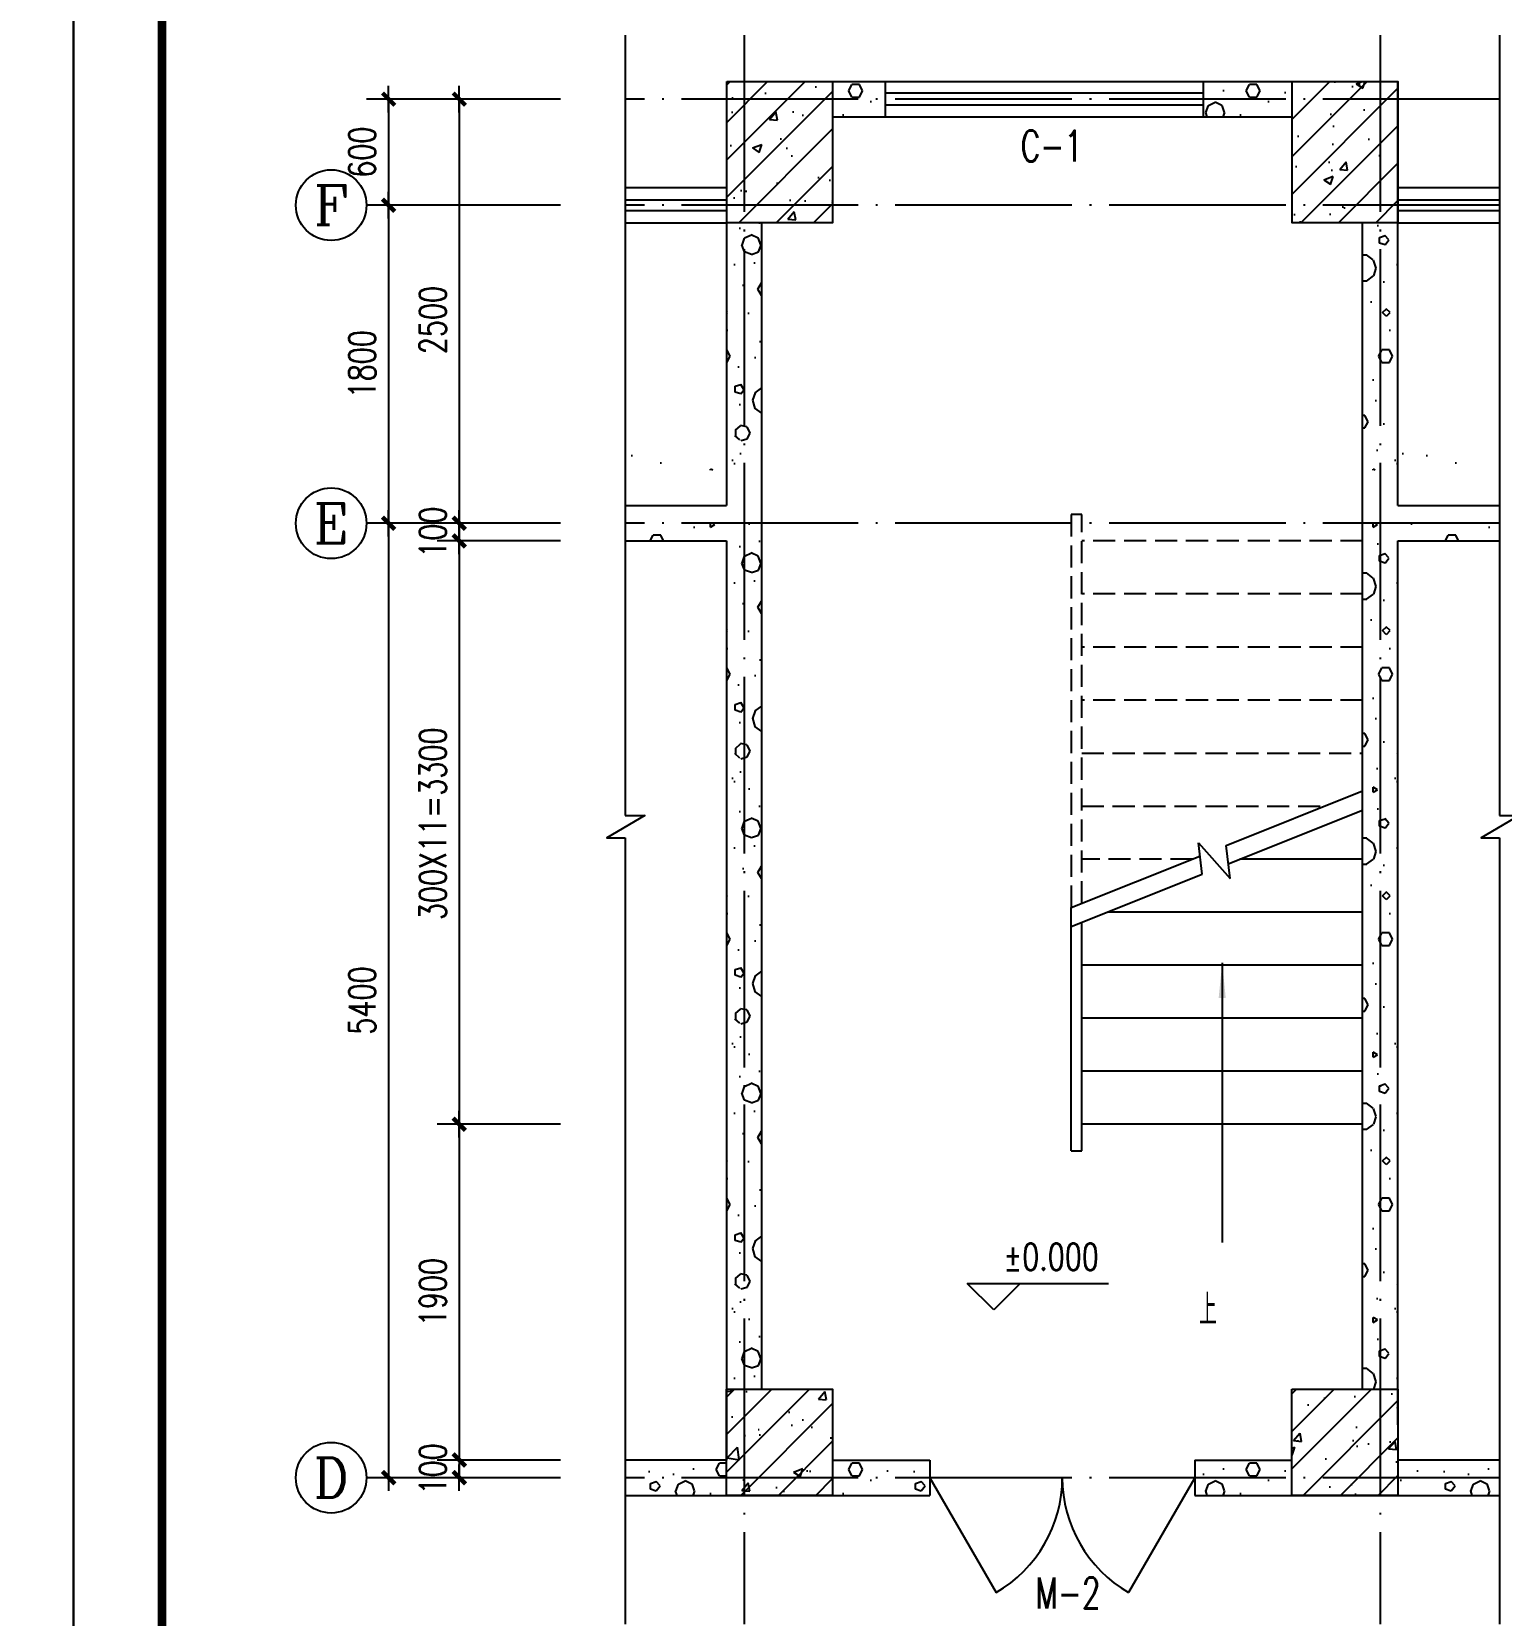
# Model space of a CAD drawing. Extents: x -105837 to 547563, y 466041 to 508041.
# Drawn here: x 309488 to 326126, y 480119 to 498039 of the extents above; entities that cross this region are included whole.
import ezdxf
from ezdxf.enums import TextEntityAlignment as Align

# ---------------------------------------------------------------- set-up
doc = ezdxf.new("R2010")
doc.units = 0
doc.header["$LTSCALE"] = 1000
doc.header["$MEASUREMENT"] = 0
doc.linetypes.add('DASH', pattern=[0.35, 0.25, -0.1])
doc.linetypes.add('DOTE', pattern=[2.42, 2, -0.2, 0.02, -0.2])
doc.layers.get('0').update_dxf_attribs({"linetype": 'CONTINUOUS'})
doc.layers.get('DEFPOINTS').update_dxf_attribs({"linetype": 'CONTINUOUS'})
for name, color, linetype in [('AXIS', 3, 'CONTINUOUS'), ('AXIS_TEXT', 7, 'CONTINUOUS'), ('DOTE', 1, 'DOTE'), ('PUB_DIM', 3, 'CONTINUOUS'), ('PUB_TITLE', 4, 'CONTINUOUS'), ('STAIR', 2, 'CONTINUOUS'), ('S详图索引', 7, 'CONTINUOUS'), ('t-填充', 8, 'CONTINUOUS'), ('WALL', 255, 'CONTINUOUS'), ('WINDOW', 4, 'CONTINUOUS'), ('WINDOW_TEXT', 7, 'CONTINUOUS'), ('门窗名称', 7, 'CONTINUOUS')]:
    doc.layers.add(name, color=color, linetype=linetype)
doc.styles.add('COMPLEX', font='COMPLEX.shx')
doc.styles.add('DIM_FONT', font='SIMPLEX.shx', dxfattribs={"width": 0.75})
doc.styles.add('SIMPLEX', font='SIMPLEX.SHX')
doc.styles.add('国标仿宋', font='SIMPLEX.shx', dxfattribs={"width": 0.75, "bigfont": 'gbhzfs.shx'})
doc.dimstyles.new('DIMN', dxfattribs={"dimtxt": 300, "dimasz": 1, "dimexe": 250, "dimexo": 300, "dimgap": 150, "dimtad": 1, "dimdec": 0, "dimzin": 0, "dimdsep": 46, "dimtxsty": 'DIM_FONT', "dimblk": '_DIMX', "dimcen": 0.09, "dimclrt": 7, "dimadec": 0, "dimazin": 0, "dimtfac": 1, "dimtdec": 0, "dimtix": 1, "dimtmove": 2, "dimatfit": 3, "dimldrblk": '_DIMX', "dimfxl": 1, "dimtolj": 1, "dimtzin": 0, "dimarcsym": 0})
pattern_1 = [(0, (-737351.3, 119379.8), (750, 1500), [0, -1500]), (0, (-738228.8, 119177.3), (750, 1500), [0, -1500]), (0, (-737741.3, 119162.3), (750, 1500), [0, -1500]), (0, (-737208.8, 119604.8), (750, 1500), [0, -1500]), (0, (-737831.3, 119087.3), (750, 1500), [0, -1500]), (0, (-737058.8, 120549.8), (750, 1500), [0, -1500]), (0, (-737516.3, 120429.8), (750, 1500), [0, -1500]), (0, (-737276.3, 120242.3), (750, 1500), [0, -1500]), (0, (-738498.8, 120212.3), (750, 1500), [0, -1500]), (0, (-737763.8, 120144.8), (750, 1500), [0, -1500]), (0, (-738048.8, 119762.3), (750, 1500), [0, -1500]), (0, (-738033.8, 119199.8), (750, 1500), [0, -1500]), (0, (-737471.3, 119139.8), (750, 1500), [0, -1500]), (0, (-737058.8, 119799.8), (750, 1500), [0, -1500]), (0, (-738461.3, 119567.3), (750, 1500), [0, -1500]), (0, (-738333.8, 119822.3), (750, 1500), [0, -1500]), (0, (-737748.8, 119717.3), (750, 1500), [0, -1500]), (0, (-737958.8, 119499.8), (750, 1500), [0, -1500]), (0, (-738078.8, 119994.8), (750, 1500), [0, -1500]), (0, (-737891.3, 120557.3), (750, 1500), [0, -1500]), (0, (-738401.3, 119252.3), (750, 1500), [0, -1500]), (0, (-737576.3, 120249.8), (750, 1500), [0, -1500]), (0, (-738273.8, 120272.3), (750, 1500), [0, -1500]), (0, (-738393.8, 120467.3), (750, 1500), [0, -1500]), (130.601294, (-737150.89, 120080.13), (-3749.999965, 4500.000027), [65.8539, -27592.779]), (18.43495, (-737258.04, 120108.7), (3750, 1499.999994), [67.7631, -9419.0698]), (90, (-737258, 120044.4), (750, 1500), [64.2857, -2935.7142]), (161.56505, (-737193.75, 120022.99), (-3750.000033, 1499.999893), [67.7631, -9419.0698]), (53.130102, (-737193.75, 120023), (750, 1500), [71.4286, -7428.5714]), (135, (-737136.6, 119258.7), (-750.0001, 1499.9999), [60.6091, -4182.0315]), (45, (-737222.3, 119258.7), (750, 1500), [60.6091, -4182.0315]), (135, (-737179.47, 119215.84), (-750.0001, 1499.9999), [60.6091, -4182.0315]), (45, (-737179.47, 119215.84), (750, 1500), [60.6091, -4182.0315]), (116.56505, (-737858, 120265.8), (-0.0001, 3000), [79.8596, -1597.1913]), (180, (-737893.8, 120337.3), (-750, 1500), [85.7143, -1414.2857]), (63.43495, (-738015.2, 120265.8), (1e-06, 3000), [79.8596, -1597.1913]), (116.56505, (-737979.5, 120194.4), (-0.0001, 3000), [79.8596, -1597.1913]), (0, (-737979.5, 120194.4), (750, 1500), [85.7143, -1414.2857]), (63.43495, (-737893.8, 120194.4), (1e-06, 3000), [79.8596, -1597.1913]), (107.102728, (-737293.75, 119758.7), (-2249.999919, 7500.0000288), [97.1534, -40707.258]), (143.972626, (-737322.32, 119851.56), (-14249.99984, 10500.000003), [97.1534, -20305.0515]), (180, (-737400.9, 119908.7), (-750, 1500), [92.8571, -1407.1428]), (36.027373, (-737572.32, 119851.56), (14249.999915, 10499.999902), [97.1534, -20305.0515]), (71.56505, (-737600.9, 119765.84), (2250.000015, 7499.999997), [90.3508, -9396.4821]), (107.102728, (-737572.32, 119672.987), (-2249.999919, 7500.0000288), [97.1534, -40707.258]), (143.972626, (-737493.75, 119615.84), (-14249.99984, 10500.000003), [97.1534, -20305.0515]), (0, (-737493.8, 119615.8), (750, 1500), [92.8571, -1407.1428]), (36.027373, (-737400.89, 119615.84), (14249.999915, 10499.999902), [97.1534, -20305.0515]), (71.56505, (-737322.32, 119672.99), (2250.000015, 7499.999997), [90.3508, -9396.4821]), (150.255118, (-737279.47, 120458.7), (-2250.000005, 1499.99998), [57.5875, -12035.799]), (90, (-737329.5, 120430.1), (750, 1500), [57.1429, -2942.857]), (29.744881, (-737329.47, 120430.13), (2250, 1499.999993), [57.5875, -12035.799]), (116.56505, (-737629.5, 119394.4), (-0.0001, 3000), [79.8596, -1597.1913]), (168.690067, (-737665.18, 119465.84), (-6750.000012, 1499.999964), [72.8431, -15224.214]), (41.185925, (-737793.75, 119430.13), (18749.999943, 16499.999905), [75.9296, -31814.5065]), (90, (-737793.75, 119358.7), (750, 1500), [71.4286, -2928.5713]), (138.814074, (-737736.61, 119308.7), (-18749.999723, 16500.0001545), [75.9296, -31814.5065]), (16.699244, (-737736.61, 119308.7), (24749.9999575, 7499.9999645), [74.5736, -31246.3455]), (60.945396, (-737665.18, 119330.13), (750.000003, 1499.9999955), [73.5402, -30813.3495]), (109.983106, (-738258.036, 120022.99), (-3750.00002, 10499.9999887), [83.605, -35030.4945]), (155.556045, (-738286.61, 120101.56), (-9750.0000463, 4499.9999106), [86.3075, -36162.8295]), (24.443955, (-738443.75, 120101.56), (9750.000014, 4499.9999825), [86.3075, -36162.8295]), (70.0168934, (-738472.32, 120022.99), (3750.0000173, 10499.9999904), [83.605, -35030.4945]), (109.983106, (-738443.75, 119944.415), (-3750.00002, 10499.9999887), [83.605, -35030.4945]), (160.016893, (-738365.18, 119915.84), (-3750.000019, 1499.999938), [83.605, -17473.4445]), (19.983107, (-738365.18, 119915.84), (3749.999996, 1500.000004), [83.605, -17473.4445]), (70.0168934, (-738286.61, 119944.415), (3750.0000173, 10499.9999904), [83.605, -35030.4945]), (122.005383, (-737700.9, 119887.27), (-750.000103, 1499.999928), [67.3856, -14083.5861]), (18.43495, (-737800.9, 119922.99), (3750, 1499.999994), [67.7631, -9419.0698]), (90, (-737800.9, 119858.7), (750, 1500), [64.2857, -2935.7142]), (161.56505, (-737736.6, 119837.27), (-3750.000033, 1499.999893), [67.7631, -9419.0698]), (54.462322, (-737736.61, 119837.27), (5249.999997, 7499.999995), [61.4452, -25745.5305]), (116.56505, (-738136.6, 119523), (-0.0001, 3000), [79.8596, -1597.1913]), (180, (-738172.3, 119594.4), (-750, 1500), [78.5714, -1421.4285]), (59.036243, (-738293.75, 119522.99), (750.000002, 1499.999993), [83.2993, -17409.555]), (120.963756, (-738250.9, 119451.56), (-750.000102, 1499.999931), [83.2993, -17409.555]), (0, (-738250.9, 119451.6), (750, 1500), [78.5714, -1421.4285]), (63.43495, (-738172.3, 119451.6), (1e-06, 3000), [79.8596, -1597.1913])]
pattern_2 = [(0, (-737351.3, 119979.8), (750, 1500), [0, -1500]), (0, (-738228.8, 119777.3), (750, 1500), [0, -1500]), (0, (-737741.3, 119762.3), (750, 1500), [0, -1500]), (0, (-737208.8, 120204.8), (750, 1500), [0, -1500]), (0, (-737831.3, 119687.3), (750, 1500), [0, -1500]), (0, (-737058.8, 121149.8), (750, 1500), [0, -1500]), (0, (-737516.3, 121029.8), (750, 1500), [0, -1500]), (0, (-737276.3, 120842.3), (750, 1500), [0, -1500]), (0, (-738498.8, 120812.3), (750, 1500), [0, -1500]), (0, (-737763.8, 120744.8), (750, 1500), [0, -1500]), (0, (-738048.8, 120362.3), (750, 1500), [0, -1500]), (0, (-738033.8, 119799.8), (750, 1500), [0, -1500]), (0, (-737471.3, 119739.8), (750, 1500), [0, -1500]), (0, (-737058.8, 120399.8), (750, 1500), [0, -1500]), (0, (-738461.3, 120167.3), (750, 1500), [0, -1500]), (0, (-738333.8, 120422.3), (750, 1500), [0, -1500]), (0, (-737748.8, 120317.3), (750, 1500), [0, -1500]), (0, (-737958.8, 120099.8), (750, 1500), [0, -1500]), (0, (-738078.8, 120594.8), (750, 1500), [0, -1500]), (0, (-737891.3, 121157.3), (750, 1500), [0, -1500]), (0, (-738401.3, 119852.3), (750, 1500), [0, -1500]), (0, (-737576.3, 120849.8), (750, 1500), [0, -1500]), (0, (-738273.8, 120872.3), (750, 1500), [0, -1500]), (0, (-738393.8, 121067.3), (750, 1500), [0, -1500]), (130.601294, (-737150.89, 120680.13), (-3749.999965, 4500.000027), [65.8539, -27592.779]), (18.43495, (-737258.04, 120708.7), (3750, 1499.999994), [67.7631, -9419.0698]), (90, (-737258, 120644.4), (750, 1500), [64.2857, -2935.7142]), (161.56505, (-737193.75, 120622.99), (-3750.000033, 1499.999893), [67.7631, -9419.0698]), (53.130102, (-737193.75, 120623), (750, 1500), [71.4286, -7428.5714]), (135, (-737136.6, 119858.7), (-750.0001, 1499.9999), [60.6091, -4182.0315]), (45, (-737222.3, 119858.7), (750, 1500), [60.6091, -4182.0315]), (135, (-737179.47, 119815.84), (-750.0001, 1499.9999), [60.6091, -4182.0315]), (45, (-737179.47, 119815.84), (750, 1500), [60.6091, -4182.0315]), (116.56505, (-737858, 120865.8), (-0.0001, 3000), [79.8596, -1597.1913]), (180, (-737893.8, 120937.3), (-750, 1500), [85.7143, -1414.2857]), (63.43495, (-738015.2, 120865.8), (1e-06, 3000), [79.8596, -1597.1913]), (116.56505, (-737979.5, 120794.4), (-0.0001, 3000), [79.8596, -1597.1913]), (0, (-737979.5, 120794.4), (750, 1500), [85.7143, -1414.2857]), (63.43495, (-737893.8, 120794.4), (1e-06, 3000), [79.8596, -1597.1913]), (107.102728, (-737293.75, 120358.7), (-2249.999919, 7500.0000288), [97.1534, -40707.258]), (143.972626, (-737322.32, 120451.56), (-14249.99984, 10500.000003), [97.1534, -20305.0515]), (180, (-737400.9, 120508.7), (-750, 1500), [92.8571, -1407.1428]), (36.027373, (-737572.32, 120451.56), (14249.999915, 10499.999902), [97.1534, -20305.0515]), (71.56505, (-737600.9, 120365.84), (2250.000015, 7499.999997), [90.3508, -9396.4821]), (107.102728, (-737572.32, 120272.987), (-2249.999919, 7500.0000288), [97.1534, -40707.258]), (143.972626, (-737493.75, 120215.84), (-14249.99984, 10500.000003), [97.1534, -20305.0515]), (0, (-737493.8, 120215.8), (750, 1500), [92.8571, -1407.1428]), (36.027373, (-737400.89, 120215.84), (14249.999915, 10499.999902), [97.1534, -20305.0515]), (71.56505, (-737322.32, 120272.99), (2250.000015, 7499.999997), [90.3508, -9396.4821]), (150.255118, (-737279.47, 121058.7), (-2250.000005, 1499.99998), [57.5875, -12035.799]), (90, (-737329.5, 121030.1), (750, 1500), [57.1429, -2942.857]), (29.744881, (-737329.47, 121030.13), (2250, 1499.999993), [57.5875, -12035.799]), (116.56505, (-737629.5, 119994.4), (-0.0001, 3000), [79.8596, -1597.1913]), (168.690067, (-737665.18, 120065.84), (-6750.000012, 1499.999964), [72.8431, -15224.214]), (41.185925, (-737793.75, 120030.13), (18749.999943, 16499.999905), [75.9296, -31814.5065]), (90, (-737793.75, 119958.7), (750, 1500), [71.4286, -2928.5713]), (138.814074, (-737736.61, 119908.7), (-18749.999723, 16500.0001545), [75.9296, -31814.5065]), (16.699244, (-737736.61, 119908.7), (24749.9999575, 7499.9999645), [74.5736, -31246.3455]), (60.945396, (-737665.18, 119930.13), (750.000003, 1499.9999955), [73.5402, -30813.3495]), (109.983106, (-738258.036, 120622.99), (-3750.00002, 10499.9999887), [83.605, -35030.4945]), (155.556045, (-738286.61, 120701.56), (-9750.0000463, 4499.9999106), [86.3075, -36162.8295]), (24.443955, (-738443.75, 120701.56), (9750.000014, 4499.9999825), [86.3075, -36162.8295]), (70.0168934, (-738472.32, 120622.99), (3750.0000173, 10499.9999904), [83.605, -35030.4945]), (109.983106, (-738443.75, 120544.415), (-3750.00002, 10499.9999887), [83.605, -35030.4945]), (160.016893, (-738365.18, 120515.84), (-3750.000019, 1499.999938), [83.605, -17473.4445]), (19.983107, (-738365.18, 120515.84), (3749.999996, 1500.000004), [83.605, -17473.4445]), (70.0168934, (-738286.61, 120544.415), (3750.0000173, 10499.9999904), [83.605, -35030.4945]), (122.005383, (-737700.9, 120487.27), (-750.000103, 1499.999928), [67.3856, -14083.5861]), (18.43495, (-737800.9, 120522.99), (3750, 1499.999994), [67.7631, -9419.0698]), (90, (-737800.9, 120458.7), (750, 1500), [64.2857, -2935.7142]), (161.56505, (-737736.6, 120437.27), (-3750.000033, 1499.999893), [67.7631, -9419.0698]), (54.462322, (-737736.61, 120437.27), (5249.999997, 7499.999995), [61.4452, -25745.5305]), (116.56505, (-738136.6, 120123), (-0.0001, 3000), [79.8596, -1597.1913]), (180, (-738172.3, 120194.4), (-750, 1500), [78.5714, -1421.4285]), (59.036243, (-738293.75, 120122.99), (750.000002, 1499.999993), [83.2993, -17409.555]), (120.963756, (-738250.9, 120051.56), (-750.000102, 1499.999931), [83.2993, -17409.555]), (0, (-738250.9, 120051.6), (750, 1500), [78.5714, -1421.4285]), (63.43495, (-738172.3, 120051.6), (1e-06, 3000), [79.8596, -1597.1913])]

# ---------------------------------------------------------------- blocks, each defined once
blk = doc.blocks.new('_axiso')
blk.add_circle((0, 0), 0.5)
at = {"layer": 'AXIS_TEXT', "style": 'COMPLEX', "width": 1.041667}
blk.add_attdef('A', text='', height=0.56, dxfattribs=at).set_placement((-0.25, -0.28), (0.25, -0.28), align=Align.FIT)
blk = doc.blocks.new('_DIMX')
blk.add_line((-150, 0), (150, 0))
at = {"const_width": 50}
blk.add_lwpolyline([(-70, -70), (70, 70)], dxfattribs=at)
blk = doc.blocks.new('*D69')
at = {"layer": 'DEFPOINTS', "color": 0, "transparency": 16777216}
for p in [(315774, 485676), (314329, 481876), (315774, 481876)]:
    blk.add_point(p, dxfattribs=at)
at = {"layer": 'PUB_DIM', "color": 0, "lineweight": -2, "transparency": 16777216}
for p, q in [((315474, 485676), (314079, 485676)), ((314329, 485675), (314329, 481877)), ((315474, 481876), (314079, 481876))]:
    blk.add_line(p, q, dxfattribs=at)
for p, rotation in [((314329, 485676), 90), ((314329, 481876), 270)]:
    blk.add_blockref('_DIMX', p, dxfattribs=dict(at, rotation=rotation))
at = {"layer": 'PUB_DIM', "color": 7, "transparency": 16777216, "insert": (314029, 483776), "char_height": 300, "attachment_point": 5, "rotation": 90, "style": 'DIM_FONT'}
blk.add_mtext('\\A1;1900', dxfattribs=at)
blk = doc.blocks.new('*D70')
at = {"layer": 'DEFPOINTS', "color": 0, "transparency": 16777216}
for p in [(315774, 492476), (313529, 481676), (315774, 481676)]:
    blk.add_point(p, dxfattribs=at)
at = {"layer": 'PUB_DIM', "color": 0, "lineweight": -2, "transparency": 16777216}
for p, q in [((315474, 492476), (313279, 492476)), ((313529, 492475), (313529, 481677)), ((315474, 481676), (313279, 481676))]:
    blk.add_line(p, q, dxfattribs=at)
for p, rotation in [((313529, 492476), 90), ((313529, 481676), 270)]:
    blk.add_blockref('_DIMX', p, dxfattribs=dict(at, rotation=rotation))
at = {"layer": 'PUB_DIM', "color": 7, "transparency": 16777216, "insert": (313229, 487076), "char_height": 300, "attachment_point": 5, "rotation": 90, "style": 'DIM_FONT'}
blk.add_mtext('\\A1;5400', dxfattribs=at)
blk = doc.blocks.new('*D71')
at = {"layer": 'DEFPOINTS', "color": 0, "transparency": 16777216}
for p in [(315774, 481876), (314329, 481676), (315774, 481676)]:
    blk.add_point(p, dxfattribs=at)
at = {"layer": 'PUB_DIM', "color": 0, "lineweight": -2, "transparency": 16777216}
for p, q in [((315474, 481876), (314079, 481876)), ((314329, 481877), (314329, 481878)), ((314329, 481876), (314329, 481676)), ((315474, 481676), (314079, 481676)), ((314329, 481675), (314329, 481674))]:
    blk.add_line(p, q, dxfattribs=at)
for p, rotation in [((314329, 481876), 270), ((314329, 481676), 90)]:
    blk.add_blockref('_DIMX', p, dxfattribs=dict(at, rotation=rotation))
at = {"layer": 'PUB_DIM', "color": 7, "transparency": 16777216, "insert": (314029, 481776), "char_height": 300, "attachment_point": 5, "rotation": 90, "style": 'DIM_FONT'}
blk.add_mtext('\\A1;100', dxfattribs=at)
blk = doc.blocks.new('*D72')
at = {"layer": 'DEFPOINTS', "color": 0, "transparency": 16777216}
for p in [(314329, 492476), (315774, 492476), (315774, 492276)]:
    blk.add_point(p, dxfattribs=at)
at = {"layer": 'PUB_DIM', "color": 0, "lineweight": -2, "transparency": 16777216}
for p, q in [((315474, 492476), (314079, 492476)), ((314329, 492477), (314329, 492478)), ((314329, 492276), (314329, 492476)), ((315474, 492276), (314079, 492276)), ((314329, 492275), (314329, 492274))]:
    blk.add_line(p, q, dxfattribs=at)
for p, rotation in [((314329, 492476), 270), ((314329, 492276), 90)]:
    blk.add_blockref('_DIMX', p, dxfattribs=dict(at, rotation=rotation))
at = {"layer": 'PUB_DIM', "color": 7, "transparency": 16777216, "insert": (314029, 492376), "char_height": 300, "attachment_point": 5, "rotation": 90, "style": 'DIM_FONT'}
blk.add_mtext('\\A1;100', dxfattribs=at)
blk = doc.blocks.new('*D73')
at = {"layer": 'DEFPOINTS', "color": 0, "transparency": 16777216}
for p in [(315774, 497276), (314329, 492276), (315774, 492276)]:
    blk.add_point(p, dxfattribs=at)
at = {"layer": 'PUB_DIM', "color": 0, "lineweight": -2, "transparency": 16777216}
for p, q in [((315474, 497276), (314079, 497276)), ((314329, 497275), (314329, 492277)), ((315474, 492276), (314079, 492276))]:
    blk.add_line(p, q, dxfattribs=at)
for p, rotation in [((314329, 497276), 90), ((314329, 492276), 270)]:
    blk.add_blockref('_DIMX', p, dxfattribs=dict(at, rotation=rotation))
at = {"layer": 'PUB_DIM', "color": 7, "transparency": 16777216, "insert": (314029, 494776), "char_height": 300, "attachment_point": 5, "rotation": 90, "style": 'DIM_FONT'}
blk.add_mtext('\\A1;2500', dxfattribs=at)
blk = doc.blocks.new('*D74')
at = {"layer": 'DEFPOINTS', "color": 0, "transparency": 16777216}
for p in [(315774, 496076), (313529, 492476), (315774, 492476)]:
    blk.add_point(p, dxfattribs=at)
at = {"layer": 'PUB_DIM', "color": 0, "lineweight": -2, "transparency": 16777216}
for p, q in [((315474, 496076), (313279, 496076)), ((313529, 496075), (313529, 492477)), ((315474, 492476), (313279, 492476))]:
    blk.add_line(p, q, dxfattribs=at)
for p, rotation in [((313529, 496076), 90), ((313529, 492476), 270)]:
    blk.add_blockref('_DIMX', p, dxfattribs=dict(at, rotation=rotation))
at = {"layer": 'PUB_DIM', "color": 7, "transparency": 16777216, "insert": (313229, 494276), "char_height": 300, "attachment_point": 5, "rotation": 90, "style": 'DIM_FONT'}
blk.add_mtext('\\A1;1800', dxfattribs=at)
blk = doc.blocks.new('*D75')
at = {"layer": 'DEFPOINTS', "color": 0, "transparency": 16777216}
for p in [(315774, 492476), (314329, 485676), (315774, 485676)]:
    blk.add_point(p, dxfattribs=at)
at = {"layer": 'PUB_DIM', "color": 0, "lineweight": -2, "transparency": 16777216}
for p, q in [((315474, 492476), (314079, 492476)), ((314329, 492475), (314329, 485677)), ((315474, 485676), (314079, 485676))]:
    blk.add_line(p, q, dxfattribs=at)
for p, rotation in [((314329, 492476), 90), ((314329, 485676), 270)]:
    blk.add_blockref('_DIMX', p, dxfattribs=dict(at, rotation=rotation))
at = {"layer": 'PUB_DIM', "color": 7, "transparency": 16777216, "insert": (314029, 489076), "char_height": 300, "attachment_point": 5, "rotation": 90, "style": 'DIM_FONT'}
blk.add_mtext('\\A1;300X11=3300', dxfattribs=at)
blk = doc.blocks.new('*D76')
at = {"layer": 'DEFPOINTS', "color": 0, "transparency": 16777216}
for p in [(314974, 497276), (313529, 496076), (314974, 496076)]:
    blk.add_point(p, dxfattribs=at)
at = {"layer": 'PUB_DIM', "color": 0, "lineweight": -2, "transparency": 16777216}
for p, q in [((314674, 497276), (313279, 497276)), ((313529, 497275), (313529, 496077)), ((314674, 496076), (313279, 496076))]:
    blk.add_line(p, q, dxfattribs=at)
for p, rotation in [((313529, 497276), 90), ((313529, 496076), 270)]:
    blk.add_blockref('_DIMX', p, dxfattribs=dict(at, rotation=rotation))
at = {"layer": 'PUB_DIM', "color": 7, "transparency": 16777216, "insert": (313229, 496676), "char_height": 300, "attachment_point": 5, "rotation": 90, "style": 'DIM_FONT'}
blk.add_mtext('\\A1;600', dxfattribs=at)
blk = doc.blocks.new('_dblk1')
for p, q in [((-0.5, 0), (-0.25, -0.433)), ((0.5, 0), (0.25, -0.433))]:
    blk.add_line(p, q)
for centre, start, end in [((-0.5, 0), 300, 0), ((0.5, 0), 180, 240)]:
    blk.add_arc(centre, 0.5, start, end)
at = {"layer": 'WINDOW_TEXT', "style": 'SIMPLEX', "flags": 9}
blk.add_attdef('A', text='', height=1, dxfattribs=at).set_placement((0, 1.5), align=Align.MIDDLE)
blk = doc.blocks.new('_WBLK')
for p, q in [((-0.5, 0.5), (0.5, 0.5)), ((0.5, 0.1667), (-0.5, 0.1667)), ((0.5, -0.1667), (-0.5, -0.1667)), ((-0.5, -0.5), (0.5, -0.5))]:
    blk.add_line(p, q)
at = {"layer": 'WINDOW_TEXT', "style": 'SIMPLEX', "flags": 9}
blk.add_attdef('A', text='', height=1, dxfattribs=at).set_placement((0, 1.5), align=Align.MIDDLE)
blk = doc.blocks.new('_arrow')
blk.add_solid([(0, 0), (-1, 0.1), (-1, -0.1)])

msp = doc.modelspace()

# ---------------------------------------------------------------- hatches: boundary and pattern name
at = {"layer": 't-填充'}
h = msp.add_hatch(dxfattribs=at)
h.set_pattern_fill('AN31C', color=256, scale=1500, style=0)
h.set_pattern_definition([(45, (-737793.75, 119837.27), (-212.132034, 212.132034), []), (50, (-737793.75, 119837.3), (1075.8903, -94.1282), [112.5, -1237.5]), (355, (-737793.8, 119837.3), (-208.127, 1128.2882), [90, -990]), (100.4514, (-737704.1, 119829.4), (867.7641, 1034.1593), [95.6103, -1051.7132]), (46.1842, (-737793.8, 120137.3), (1600.8616, -248.2785), [168.75, -1856.25]), (96.6356, (-737660.3, 120116.6), (1401.994, 1461.1768), [143.4154, -1577.5695]), (351.1842, (-737793.8, 120137.3), (1401.993, 1461.178), [135, -1485]), (21, (-737643.75, 120062.3), (895.3606, -603.92834), [112.5, -1237.5]), (326, (-737643.8, 120062.3), (364.973, 1087.7251), [90, -990]), (71.4514, (-737569.1, 120011.9), (1260.3339, 483.7957), [95.6103, -1051.7132]), (37.5, (-737793.75, 119837.27), (18.23978, 499.34078), [0, -978, 0, -1005, 0, -993.75]), (7.5, (-737793.75, 119837.27), (394.6043, 591.61757), [0, -573, 0, -955.5, 0, -378.75]), (327.5, (-738128.25, 119837.27), (800.73365, -33.83231), [0, -375, 0, -1170, 0, -1552.5]), (317.5, (-738278.25, 119837.3), (874.77925, 150.15747), [0, -487.5, 0, -777, 0, -1102.5])])
h.paths.add_polyline_path([(317356.49242, 497476.33465), (318555.49242, 497476.33465), (318555.49242, 495876.33465), (317356.49242, 495876.33465)])
h.paths.add_polyline_path([(323756.49242, 497476.33465), (324955.49242, 497476.33465), (324955.49242, 495876.33465), (323756.49242, 495876.33465)])
h.paths.add_polyline_path([(317355.49242, 482676.33465), (318555.49242, 482676.33465), (318555.49242, 481476.33465), (317355.49242, 481476.33465)])
h.paths.add_polyline_path([(323755.49242, 482676.33465), (324955.49242, 482676.33465), (324955.49242, 481476.33465), (323755.49242, 481476.33465)])
h = msp.add_hatch(dxfattribs=at)
h.set_pattern_fill('AN32C', color=256, scale=1500, style=0)
h.set_pattern_definition(pattern_2)
h.paths.add_polyline_path([(319155.49242, 497476.33465), (318555.49242, 497476.33465), (318555.49242, 497276.33465), (319155.49242, 497276.33465)])
h.paths.add_polyline_path([(319155.49242, 497276.33465), (318555.49242, 497276.33465), (318555.49242, 497076.33465), (319155.49242, 497076.33465)])
h.paths.add_polyline_path([(323756.49242, 497476.33465), (322755.49242, 497476.33465), (322755.49242, 497276.33465), (323756.49242, 497276.33465)])
h.paths.add_polyline_path([(323756.49242, 497276.33465), (322755.49242, 497276.33465), (322755.49242, 497076.33465), (323756.49242, 497076.33465)])
h = msp.add_hatch(dxfattribs=at)
h.set_pattern_fill('AN32C', color=256, scale=1500, style=0)
h.set_pattern_definition(pattern_2)
h.paths.add_polyline_path([(317555.49242, 495876.33465), (317355.49242, 495876.33465), (317355.49242, 493276.33465), (316206.29075, 493276.33465), (316206.29075, 493076.33465), (317555.49242, 493076.33465)])
h.paths.add_polyline_path([(317755.49242, 495876.33465), (317555.49242, 495876.33465), (317555.49242, 493076.33465), (317755.49242, 493076.33465)])
h = msp.add_hatch(dxfattribs=at)
h.set_pattern_fill('AN32C', color=256, scale=1500, style=0)
h.set_pattern_definition(pattern_2)
h.paths.add_polyline_path([(324755.49242, 495876.33465), (324555.49242, 495876.33465), (324555.49242, 493076.33465), (324755.49242, 493076.33465)])
h.paths.add_polyline_path([(324755.49242, 493076.33465), (326104.69409, 493076.33465), (326104.69409, 493276.33465), (324955.49242, 493276.33465), (324955.49242, 495876.33465), (324755.49242, 495876.33465)])
h = msp.add_hatch(dxfattribs=at)
h.set_pattern_fill('AN32C', color=256, scale=1500, style=0)
h.set_pattern_definition(pattern_1)
h.paths.add_polyline_path([(317355.49242, 482676.33465), (317555.49242, 482676.33465), (317555.49242, 492476.33465), (316206.29075, 492476.33465), (316206.29075, 492276.33465), (317355.49242, 492276.33465)])
h.paths.add_polyline_path([(317755.49242, 492476.33465), (317555.49242, 492476.33465), (317555.49242, 482676.33465), (317755.49242, 482676.33465)])
h = msp.add_hatch(dxfattribs=at)
h.set_pattern_fill('AN32C', color=256, scale=1500, style=0)
h.set_pattern_definition(pattern_1)
h.paths.add_polyline_path([(324755.49242, 492476.33465), (324555.49242, 492476.33465), (324555.49242, 482676.33465), (324755.49242, 482676.33465)])
h.paths.add_polyline_path([(324955.49242, 492276.33465), (326104.69409, 492276.33465), (326104.69409, 492476.33465), (324755.49242, 492476.33465), (324755.49242, 482676.33465), (324955.49242, 482676.33465)])
h = msp.add_hatch(dxfattribs=at)
h.set_pattern_fill('AN32C', color=256, scale=1500, style=0)
h.set_pattern_definition(pattern_1)
h.paths.add_polyline_path([(317355.49242, 481876.33465), (316206.29075, 481876.33465), (316206.29075, 481676.33465), (317355.49242, 481676.33465)])
h.paths.add_polyline_path([(317355.49242, 481676.33465), (316206.29075, 481676.33465), (316206.29075, 481476.33465), (317355.49242, 481476.33465)])
h.paths.add_polyline_path([(319655.49242, 481876.33465), (318555.49242, 481876.33465), (318555.49242, 481676.33465), (319655.49242, 481676.33465)])
h.paths.add_polyline_path([(319655.49242, 481676.33465), (318555.49242, 481676.33465), (318555.49242, 481476.33465), (319655.49242, 481476.33465)])
h.paths.add_polyline_path([(323755.49242, 481876.33465), (322655.49242, 481876.33465), (322655.49242, 481676.33465), (323755.49242, 481676.33465)])
h.paths.add_polyline_path([(323755.49242, 481676.33465), (322655.49242, 481676.33465), (322655.49242, 481476.33465), (323755.49242, 481476.33465)])
h = msp.add_hatch(dxfattribs=at)
h.set_pattern_fill('AN32C', color=256, scale=1500, style=0)
h.set_pattern_definition(pattern_1)
h.paths.add_polyline_path([(326104.69409, 481876.33465), (324955.49242, 481876.33465), (324955.49242, 481676.33465), (326104.69409, 481676.33465)])
h.paths.add_polyline_path([(326104.69409, 481676.33465), (324955.49242, 481676.33465), (324955.49242, 481476.33465), (326104.69409, 481476.33465)])

# ---------------------------------------------------------------- linework, layer by layer
at = {"color": 23}
for p, q in [((316206.29075, 497999.01543), (316206.29075, 489169.97914)), ((326104.69409, 497999.01543), (326104.69409, 489169.97914)), ((316206.29075, 488915.64968), (316206.29075, 480020.67966)), ((326104.69409, 488915.64968), (326104.69409, 480020.67966))]:
    msp.add_line(p, q, dxfattribs=at)
for points in [[(316206.29075, 489169.97914), (316429.30643, 489169.97914), (315999.19346, 488915.64968), (316206.29075, 488915.64968)], [(326104.69409, 489169.97914), (326327.70977, 489169.97914), (325897.5968, 488915.64968), (326104.69409, 488915.64968)]]:
    msp.add_lwpolyline(points, dxfattribs=at)
at = {"layer": 'DOTE'}
for p, q in [((317555.49242, 497999.01543), (317555.49242, 480020.67966)), ((324755.49242, 497999.01543), (324755.49242, 480020.67966)), ((326104.69409, 497276.33465), (316206.29075, 497276.33465)), ((326104.69409, 496076.33465), (316206.29075, 496076.33465)), ((326104.69409, 492476.33465), (316206.29075, 492476.33465)), ((326104.69409, 481676.33465), (316206.29075, 481676.33465))]:
    msp.add_line(p, q, dxfattribs=at)
at = {"layer": 'PUB_DIM'}
for p, q in [((320080.29209, 483875.49041), (320680.29209, 483875.49041)), ((320380.29209, 483575.49041), (320080.29209, 483875.49041)), ((320380.29209, 483875.49041), (321678.86352, 483875.49041)), ((320680.29209, 483875.49041), (320380.29209, 483575.49041))]:
    msp.add_line(p, q, dxfattribs=at)
msp.add_lwpolyline([(322965.49242, 487504.1562), (322965.49242, 484336.22256)], dxfattribs=at)
at = {"layer": 'PUB_TITLE'}
for points in [[(250563.01576, 466040.74173), (309963.01576, 466040.74173), (309963.01576, 508040.74173), (250563.01576, 508040.74173)], [(309963.01576, 466040.74173), (369363.01576, 466040.74173), (369363.01576, 508040.74173), (309963.01576, 508040.74173)]]:
    msp.add_lwpolyline(points, close=True, dxfattribs=at)
at = {"layer": 'PUB_TITLE', "const_width": 100}
msp.add_lwpolyline([(310963.01576, 467040.74173), (368363.01576, 467040.74173), (368363.01576, 507040.74173), (310963.01576, 507040.74173)], close=True, dxfattribs=at)
at = {"layer": 'STAIR', "linetype": 'Continuous'}
for p, q in [((316206.29075, 496276.33465), (317355.49242, 496276.33465)), ((324955.49242, 496276.33465), (326104.69409, 496276.33465)), ((316206.29075, 496136.33465), (317355.49242, 496136.33465)), ((324955.49242, 496136.33465), (326104.69409, 496136.33465)), ((316206.29075, 496016.33465), (317355.49242, 496016.33465)), ((316206.29075, 495876.33465), (317355.49242, 495876.33465)), ((324955.49242, 496016.33465), (326104.69409, 496016.33465)), ((324955.49242, 495876.33465), (326104.69409, 495876.33465)), ((321375.49242, 492576.33465), (321255.49242, 492576.33465)), ((323010.48082, 488829.14211), (324555.49242, 489447.14674)), ((323035.00204, 488623.544), (324555.49242, 489231.74015)), ((321255.49242, 488127.14674), (322713.89082, 488710.5061)), ((322696.14933, 488859.25952), (323054.7171, 488458.24315)), ((322738.41204, 488504.908), (322696.14933, 488859.25952)), ((323054.7171, 488458.24315), (323010.48082, 488829.14211)), ((324555.49242, 488676.33465), (323166.97867, 488676.33465)), ((321255.49242, 487911.74015), (322738.41204, 488504.908)), ((321255.49242, 485376.33465), (321255.49242, 488127.14674)), ((324555.49242, 488076.33465), (321666.97867, 488076.33465)), ((321375.49242, 485376.33465), (321375.49242, 487959.74015)), ((324555.49242, 487476.33465), (321375.49242, 487476.33465)), ((324555.49242, 486876.33465), (321375.49242, 486876.33465)), ((324555.49242, 486276.33465), (321375.49242, 486276.33465)), ((324555.49242, 485676.33465), (321375.49242, 485676.33465)), ((321255.49242, 485376.33465), (321375.49242, 485376.33465))]:
    msp.add_line(p, q, dxfattribs=at)
at = {"layer": 'STAIR', "linetype": 'DASH'}
for p, q in [((321255.49242, 492576.33465), (321255.49242, 488127.14674)), ((321375.49242, 488175.14674), (321375.49242, 492576.33465)), ((324555.49242, 492276.33465), (321375.49242, 492276.33465)), ((324555.49242, 492276.33465), (321375.49242, 492276.33465)), ((324555.49242, 491676.33465), (321375.49242, 491676.33465)), ((324555.49242, 491076.33465), (321375.49242, 491076.33465)), ((324555.49242, 490476.33465), (321375.49242, 490476.33465)), ((321375.49242, 489876.33465), (324555.49242, 489876.33465)), ((321375.49242, 489276.33465), (324128.46219, 489276.33465)), ((322628.46219, 488676.33465), (321375.49242, 488676.33465))]:
    msp.add_line(p, q, dxfattribs=at)
at = {"layer": 'WALL', "linetype": 'Continuous'}
for p, q in [((317355.49242, 497475.33465), (317355.49242, 492676.33465)), ((317356.49242, 497476.33465), (319155.49242, 497476.33465)), ((322755.49242, 497476.33465), (324954.49242, 497476.33465)), ((324954.49242, 497476.33465), (324955.49242, 497475.33465)), ((324955.49242, 492676.33465), (324955.49242, 497475.33465)), ((318555.49242, 497076.33465), (319155.49242, 497076.33465)), ((322755.49242, 497076.33465), (323756.49242, 497076.33465)), ((317755.49242, 482676.33465), (317755.49242, 495876.33465)), ((324555.49242, 482676.33465), (324555.49242, 495876.33465)), ((316206.29075, 492676.33465), (317355.49242, 492676.33465)), ((324955.49242, 492676.33465), (326104.69409, 492676.33465)), ((316206.29075, 492276.33465), (317355.49242, 492276.33465)), ((317355.49242, 492276.33465), (317355.49242, 481876.33465)), ((324955.49242, 482276.33465), (324955.49242, 492276.33465)), ((324955.49242, 492276.33465), (326104.69409, 492276.33465)), ((317355.49242, 481876.33465), (316206.29075, 481876.33465)), ((326104.69409, 481876.33465), (324955.49242, 481876.33465)), ((316206.29075, 481476.33465), (317754.49242, 481476.33465)), ((317755.49242, 481477.33465), (317754.49242, 481476.33465)), ((324555.49242, 481477.33465), (324556.49242, 481476.33465)), ((324556.49242, 481476.33465), (326104.69409, 481476.33465))]:
    msp.add_line(p, q, dxfattribs=at)
at = {"layer": 'WALL'}
for p, q in [((319155.49242, 497076.33465), (319155.49242, 497476.33465)), ((322755.49242, 497076.33465), (322755.49242, 497476.33465)), ((318555.49242, 481876.33465), (319655.49242, 481876.33465)), ((319655.49242, 481876.33465), (319655.49242, 481476.33465)), ((322655.49242, 481876.33465), (323755.49242, 481876.33465)), ((322655.49242, 481876.33465), (322655.49242, 481476.33465)), ((317754.49242, 481476.33465), (319655.49242, 481476.33465)), ((322655.49242, 481476.33465), (324556.49242, 481476.33465))]:
    msp.add_line(p, q, dxfattribs=at)
at = {"layer": 'WALL', "linetype": 'Continuous'}
for points in [[(317356.49242, 497476.33465), (318555.49242, 497476.33465), (318555.49242, 495876.33465), (317356.49242, 495876.33465)], [(323756.49242, 497476.33465), (324955.49242, 497476.33465), (324955.49242, 495876.33465), (323756.49242, 495876.33465)]]:
    msp.add_lwpolyline(points, close=True, dxfattribs=at)
at = {"layer": 'WALL'}
for points in [[(317355.49242, 482676.33465), (318555.49242, 482676.33465), (318555.49242, 481476.33465), (317355.49242, 481476.33465)], [(323755.49242, 482676.33465), (324955.49242, 482676.33465), (324955.49242, 481476.33465), (323755.49242, 481476.33465)]]:
    msp.add_lwpolyline(points, close=True, dxfattribs=at)

# ---------------------------------------------------------------- block references
at = {"layer": 'AXIS'}
ref = msp.add_blockref('_axiso', (312878.58208, 496076.33465), dxfattribs=dict(at, xscale=800, yscale=800, zscale=800))
ref.add_attrib('A', 'F', dxfattribs={"layer": 'AXIS_TEXT', "height": 448, "style": 'COMPLEX', "width": 1.171875}).set_placement((312678.58208, 495852.33465), (313078.58208, 495852.33465), align=Align.FIT)
ref = msp.add_blockref('_axiso', (312878.58208, 492476.33465), dxfattribs=dict(at, xscale=800, yscale=800, zscale=800))
ref.add_attrib('A', 'E', dxfattribs={"layer": 'AXIS_TEXT', "height": 448, "style": 'COMPLEX', "width": 1.171875}).set_placement((312678.58208, 492252.33465), (313078.58208, 492252.33465), align=Align.FIT)
ref = msp.add_blockref('_axiso', (312878.58208, 481676.33465), dxfattribs=dict(at, xscale=800, yscale=800, zscale=800))
ref.add_attrib('A', 'D', dxfattribs={"layer": 'AXIS_TEXT', "height": 448, "style": 'COMPLEX', "width": 1.102941}).set_placement((312678.58208, 481452.33465), (313078.58208, 481452.33465), align=Align.FIT)
at = {"layer": 'PUB_DIM', "xscale": 400, "yscale": 400, "zscale": 400, "rotation": 90}
msp.add_blockref('_arrow', (322965.49242, 487504.1562), dxfattribs=at)
at = {"layer": 'WINDOW'}
for name, p, xscale, yscale, zscale in [('_WBLK', (320955.49242, 497276.33465), 3600, 400, 3600), ('_dblk1', (321155.49242, 481676.33465), 3000, 3000, 3000)]:
    msp.add_blockref(name, p, dxfattribs=dict(at, xscale=xscale, yscale=yscale, zscale=zscale))

# ---------------------------------------------------------------- texts
at = {"layer": 'PUB_DIM', "color": 7, "style": 'DIM_FONT', "width": 0.75}
msp.add_text('%%p0.000', height=300, dxfattribs=at).set_placement((321029.5778, 484175.49041), align=Align.MIDDLE)
at = {"layer": 'S详图索引', "style": '国标仿宋', "width": 0.8}
msp.add_text('上', height=350, dxfattribs=at).set_placement((322702.86606, 483401.47891))
at = {"layer": '门窗名称', "style": '国标仿宋', "width": 0.7}
for s, p in [('C-1', (320685.71012, 496570.98304)), ('M-2', (320852.86067, 480196.94128))]:
    msp.add_text(s, height=350, dxfattribs=at).set_placement(p)

# ---------------------------------------------------------------- dimensions: what is measured, and where the dimension line sits
at = {"layer": 'PUB_DIM'}
for p1, p2, distance, picture, middle in [((314973.65247, 497276.33465), (314973.65247, 496076.33465), -1445.07039, '*D76', (313228.58208, 496676.33465)), ((315773.65247, 497276.33465), (315773.65247, 492276.33465), -1445.07039, '*D73', (314028.58208, 494776.33465)), ((315773.65247, 496076.33465), (315773.65247, 492476.33465), -2245.07039, '*D74', (313228.58208, 494276.33465)), ((315773.65247, 492276.33465), (315773.65247, 492476.33465), 1445.07039, '*D72', (314028.58208, 492376.33465)), ((315773.65247, 492476.33465), (315773.65247, 481676.33465), -2245.07039, '*D70', (313228.58208, 487076.33465)), ((315773.65247, 485676.33465), (315773.65247, 481876.33465), -1445.07039, '*D69', (314028.58208, 483776.33465)), ((315773.65247, 481876.33465), (315773.65247, 481676.33465), -1445.07039, '*D71', (314028.58208, 481776.33465))]:
    dim = msp.add_aligned_dim(p1=p1, p2=p2, distance=distance, dimstyle='DIMN', override={"dimlfac": 0.5}, dxfattribs=at)
    dim.commit()
    dim.dimension.update_dxf_attribs({"geometry": picture, "text_midpoint": middle})
dim = msp.add_aligned_dim(p1=(315773.65247, 492476.33465), p2=(315773.65247, 485676.33465), distance=-1445.07039, text='300X11=3300', dimstyle='DIMN', override={"dimlfac": 0.5}, dxfattribs=at)
dim.commit()
dim.dimension.update_dxf_attribs({"geometry": '*D75', "text_midpoint": (314028.58208, 489076.33465)})

doc.saveas('drawing.dxf')
